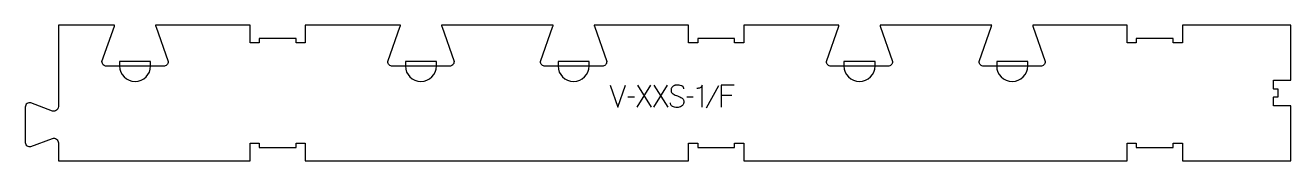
# Model space of a CAD drawing. Extents: x 0 to 1731, y 0 to 186.
import ezdxf

# ---------------------------------------------------------------- set-up
doc = ezdxf.new("R2010")
doc.units = 0
for name, color, linetype in [('1_ANYTOOL_1MMDEEP_LABELS_S', 2, 'CONTINUOUS'), ('4_ANYTOOL_CUTTHROUGH_OUTSI', 5, 'CONTINUOUS'), ('5_ANYTOOL_HALF_MILL_9MM_IN', 3, 'CONTINUOUS')]:
    doc.layers.add(name, color=color, linetype=linetype)

msp = doc.modelspace()

# ---------------------------------------------------------------- linework, layer by layer
at = {"layer": '1_ANYTOOL_1MMDEEP_LABELS_S'}
for p, q in [((833.321799, 87.148117), (824.536085, 87.062403)), ((855.650371, 103.262403), (836.750371, 73.262403)), ((856.893228, 73.262403), (837.950371, 103.262403)), ((878.364656, 103.262403), (859.464656, 73.262403)), ((879.607514, 73.262403), (860.664656, 103.262403)), ((913.807514, 87.148117), (905.021799, 87.062403)), ((948.650371, 102.790974), (931.464656, 72.019546)), ((966.736085, 89.290974), (952.250371, 89.290974))]:
    msp.add_line(p, q, dxfattribs=at)
for points in [[(800.193228, 103.262403), (810.564656, 73.262403), (821.107514, 103.262403)], [(969.907514, 103.262403), (952.250371, 103.262403), (952.250371, 73.262403)]]:
    msp.add_lwpolyline(points, dxfattribs=at)
for points in [[(900.993228, 98.676688, 0.071867), (900.800114, 100.013295, 0.100684), (900.173585, 101.194546, 0.047558), (899.699031, 101.670996, 0.038563), (899.149031, 102.059724, 0.037928), (898.451844, 102.407192, 0.026634), (897.714656, 102.662403, 0.028461), (894.691323, 103.348385, 0.041577), (891.607514, 103.60526, 0.036938), (890.105154, 103.49412, 0.041531), (888.639656, 103.149903, 0.041583), (887.26228, 102.572694, 0.038125), (885.993228, 101.783831, 0.057611), (884.923075, 100.791927, 0.065808), (884.128942, 99.571331, 0.06469), (883.651446, 98.111777, 0.046778), (883.507514, 96.576688, 0.052235), (883.669869, 95.026846, 0.075448), (884.214656, 93.576688, 0.076671), (885.130748, 92.403636, 0.061023), (886.336085, 91.519546, 0.021951), (889.364939, 89.9922, 0.018213), (892.507514, 88.712403, -0.02405), (895.608998, 87.406941, -0.02981), (898.550371, 85.776688, -0.068439), (899.691673, 84.810758, -0.079282), (900.500371, 83.558831, -0.076308), (900.92537, 81.980149, -0.047772), (900.950371, 80.333831, -0.046243), (900.657136, 78.652872, -0.06359), (900.007514, 77.082046, -0.064671), (899.03469, 75.797857, -0.057073), (897.778942, 74.783831, -0.067522), (894.810634, 73.420921, -0.070793), (891.586085, 72.919546, -0.064027), (888.44707, 73.282061, -0.070447), (885.521799, 74.462403, -0.054374), (884.363382, 75.312036, -0.074742), (883.464656, 76.423117, -0.075199), (882.941649, 77.729495, -0.057737), (882.778942, 79.133831)], [(925.936085, 73.262403), (925.936085, 103.30526, -0.057478), (925.672062, 102.212292, -0.075801), (925.132514, 101.232046, -0.075474), (924.317061, 100.448171, -0.055107), (923.321799, 99.898117, -0.039607), (921.179559, 99.198605, -0.05918), (918.950371, 98.933831)]]:
    msp.add_lwpolyline(points, format="xyb", dxfattribs=at)
at = {"layer": '4_ANYTOOL_CUTTHROUGH_OUTSI'}
msp.add_lwpolyline([(45.224087, 74.064518, -0.237079), (42.704903, 69.050188, -0.237079), (37.178163, 68.078104, -0.015608), (37.163364, 68.083053), (7.38769, 79.083035, 0.236335), (2.318105, 78.184014, 0.237079), (0.000456, 73.570828), (0, 25.064744, 0.237079), (2.317649, 20.45156, 0.237104), (7.402166, 19.557472), (37.163368, 30.552071, -0.015604), (37.178163, 30.557017, -0.237079), (42.704903, 29.584934, -0.237079), (45.224087, 24.570602), (45.223856, 0), (307.475992, 0), (307.475992, 23.75, -0.414214), (307.725992, 24), (319.725992, 24, -0.414214), (319.975992, 23.75), (319.975992, 18), (370.475992, 18), (370.475992, 23.75, -0.414214), (370.725992, 24), (382.725992, 24, -0.414214), (382.975992, 23.75), (382.975992, 0), (907.563344, 0), (907.563344, 23.75, -0.414214), (907.813344, 24), (919.813344, 24, -0.414214), (920.063344, 23.75), (920.063344, 18), (970.563344, 18), (970.563344, 23.75, -0.414214), (970.813344, 24), (982.813344, 24, -0.414214), (983.063344, 23.75), (983.063344, 0), (1507.650697, 0), (1507.650697, 23.75, -0.414214), (1507.900697, 24), (1519.900697, 24, -0.414214), (1520.150697, 23.75), (1520.150697, 18), (1570.650697, 18), (1570.650697, 23.75, -0.414214), (1570.900697, 24), (1582.900697, 24, -0.414214), (1583.150697, 23.75), (1583.150697, 0), (1731.384445, 0.000001), (1731.384445, 74.999993), (1708.331421, 74.999993, -0.414214), (1708.081421, 75.249993), (1708.081421, 87.249993, -0.414214), (1708.331421, 87.499993), (1714.081421, 87.499993), (1714.081421, 97.999993), (1708.331421, 97.999993, -0.414214), (1708.081421, 98.249993), (1708.081421, 110.249993, -0.414214), (1708.331421, 110.499993), (1731.384445, 110.499993), (1731.384445, 185.500001), (1583.150697, 185.500002), (1583.150697, 161.750002, -0.414214), (1582.900697, 161.500002), (1570.900697, 161.500002, -0.414214), (1570.650697, 161.750002), (1570.650697, 167.500002), (1520.150697, 167.500002), (1520.150697, 161.750002, -0.414214), (1519.900697, 161.500002), (1507.900697, 161.500002, -0.414214), (1507.650697, 161.750002), (1507.650697, 185.500002), (1395.627863, 185.500002), (1378.449542, 185.500002, 0.06141), (1378.684452, 184.105132), (1395.579985, 135.83259, -0.084368), (1395.594021, 135.750002, -0.414214), (1389.344021, 129.500002), (1311.344021, 129.500002, -0.414214), (1305.094021, 135.750002, -0.084368), (1305.108056, 135.83259), (1322.007169, 184.116197, 0.061178), (1322.238583, 185.500002), (1169.543542, 185.500002, 0.06141), (1169.778452, 184.105132), (1186.673985, 135.83259, -0.084368), (1186.688021, 135.750002, -0.414214), (1180.438021, 129.500002), (1102.438021, 129.500002, -0.414214), (1096.188021, 135.750002, -0.084368), (1096.202056, 135.83259), (1113.101169, 184.116197, 0.061178), (1113.332583, 185.500002), (1095.498182, 185.500002), (983.063344, 185.500002), (983.063344, 161.750002, -0.414214), (982.813344, 161.500002), (970.813344, 161.500002, -0.414214), (970.563344, 161.750002), (970.563344, 167.500002), (920.063344, 167.500002), (920.063344, 161.750002, -0.414214), (919.813344, 161.500002), (907.813344, 161.500002, -0.414214), (907.563344, 161.750002), (907.563344, 185.500002), (795.540511, 185.500002), (778.362189, 185.500002, 0.06141), (778.597099, 184.105132), (795.492632, 135.83259, -0.084368), (795.506668, 135.750002, -0.414214), (789.256668, 129.500002), (711.256668, 129.500002, -0.414214), (705.006668, 135.750002, -0.084368), (705.020703, 135.83259), (721.919816, 184.116197, 0.061178), (722.151231, 185.500002), (569.456189, 185.500002, 0.06141), (569.691099, 184.105132), (586.586632, 135.83259, -0.084368), (586.600668, 135.750002, -0.414214), (580.350668, 129.500002), (502.350668, 129.500002, -0.414214), (496.100668, 135.750002, -0.084368), (496.114703, 135.83259), (513.013816, 184.116197, 0.061178), (513.245231, 185.500002), (495.410829, 185.500002), (382.975992, 185.500002), (382.975992, 161.750002, -0.414214), (382.725992, 161.500002), (370.725992, 161.500002, -0.414214), (370.475992, 161.750002), (370.475992, 167.500002), (319.975992, 167.500002), (319.975992, 161.750002, -0.414214), (319.725992, 161.500002), (307.725992, 161.500002, -0.414214), (307.475992, 161.750002), (307.475992, 185.500002), (195.453158, 185.500002), (178.274836, 185.500002, 0.06141), (178.509747, 184.105132), (195.40528, 135.83259, -0.084368), (195.419315, 135.750002, -0.414214), (189.169315, 129.500002), (111.169315, 129.500002, -0.414214), (104.919315, 135.750002, -0.084368), (104.933351, 135.83259), (121.832464, 184.116197, 0.061178), (122.063878, 185.500002), (45.224315, 185.500002)], format="xyb", close=True, dxfattribs=at)
at = {"layer": '5_ANYTOOL_HALF_MILL_9MM_IN'}
for points in [[(128.919315, 129.750002, 1), (171.419315, 129.750002), (171.419315, 136.000002), (128.919315, 136.000002)], [(520.100668, 129.750002, 1), (562.600668, 129.750002), (562.600668, 136.000002), (520.100668, 136.000002)], [(729.006668, 129.750002, 1), (771.506668, 129.750002), (771.506668, 136.000002), (729.006668, 136.000002)], [(1120.188021, 129.750002, 1), (1162.688021, 129.750002), (1162.688021, 136.000002), (1120.188021, 136.000002)], [(1329.094021, 129.750002, 1), (1371.594021, 129.750002), (1371.594021, 136.000002), (1329.094021, 136.000002)]]:
    msp.add_lwpolyline(points, format="xyb", close=True, dxfattribs=at)

doc.saveas('drawing.dxf')
